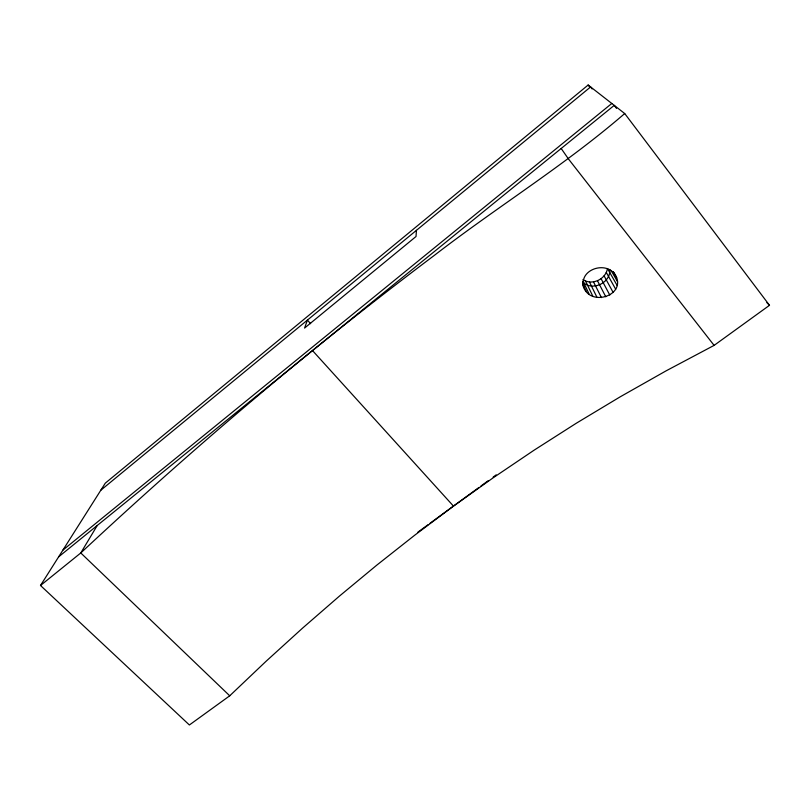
<?xml version="1.0" encoding="UTF-8"?>
<svg xmlns="http://www.w3.org/2000/svg" width="810" height="810" viewBox="0 0 810 810"><rect width="100%" height="100%" fill="white"/><g stroke="black" fill="none" stroke-linecap="round" stroke-linejoin="round"><path stroke-width="1.21" d="M609.859 269.487C610.821 283.004 591.988 291.762 582.562 281.829M416.431 230.344L416.026 236.5L304.58 328.07L307.405 320.112L310.605 323.676M582.694 284.563C588.728 309.481 630.858 294.344 613.413 272.079M582.927 279.612C592.069 285.788 605.758 279.288 607.48 268.555L617.21 285.565M97.251 525.477L80.777 552.957L40.5 585.488L189.388 724.98L229.726 695.8L266.065 661.284L302.596 628.094L339.441 596.089L376.761 565.167L414.72 535.207L453.468 506.108L493.189 477.799L534.084 450.188L576.366 423.195L620.278 396.778L666.083 370.858L714.106 345.384L769.5 305.309L624.712 113.542L588.151 85.02L105.29 483.155L40.5 585.488M100.815 490.222L590.601 86.933L592.12 88.938M624.712 113.542C564.793 165.321 497.178 206.864 434.585 255.19C393.326 286.254 352.623 318.046 312.498 350.568C232.926 415.307 155.773 482.983 80.777 552.957L229.726 695.8M62.896 550.122L611.803 103.467M58.624 556.865L614.243 105.371L616.531 108.398M417.859 532.17L428.034 524.718M430.069 523.23L478.912 487.488M480.948 486L488.076 480.786M493.158 477.07L496.216 474.832M614.689 274.266C605.019 260.344 577.783 270.317 584.192 287.793M766.888 302.656L769.5 305.309M312.498 350.568L453.468 506.108M714.106 345.384L568.468 158.983L561.188 148.483M588.151 85.02L589.68 87.034M613.129 271.714L616.683 277.8M611.074 270.51L617.534 281.657M606.275 272.413L615.721 289.271M604.098 275.886L613.19 292.511M601.101 278.731L609.798 295.063M597.486 280.776L605.779 296.784M593.507 281.88L601.435 297.614M589.437 281.971L597.021 297.432M585.529 281.029L592.829 296.247M583.018 281.171L589.143 294.151M582.663 283.692L586.197 291.266"/></g></svg>
